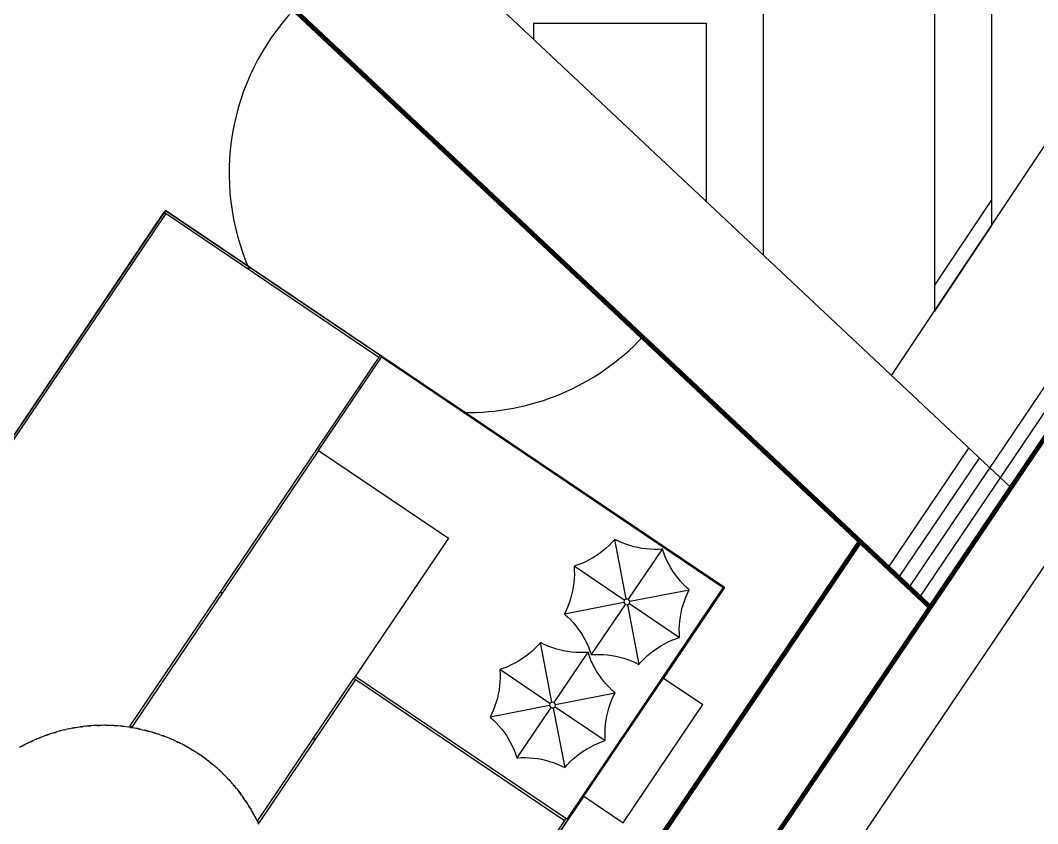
# Model space of a CAD drawing. Header units: millimetres. Extents: x -1966 to 205283, y -140015 to 7000.
# Drawn here: x 23224 to 44648, y -49629 to -32714 of the extents above; entities that cross this region are included whole.
import ezdxf

# ---------------------------------------------------------------- set-up
doc = ezdxf.new("R2010")
doc.units = ezdxf.units.MM
doc.header["$LTSCALE"] = 1000
doc.linetypes.add('DASH', pattern=[0.35, 0.25, -0.1])
doc.linetypes.add('DOTE', pattern=[2.42, 2, -0.2, 0.02, -0.2])
doc.layers.add('总平', color=7, linetype='Continuous')

msp = doc.modelspace()

# ---------------------------------------------------------------- linework, layer by layer
for p in [(24410.8, -28189.6), (42385.6, -45072.8), (42385.6, -45072.8)]:
    msp.add_line(p, (42385.6, -45072.8))
at = {"color": 1, "linetype": 'DOTE', "const_width": 100}
msp.add_lwpolyline([(60882.3, -17676.3), (23351.6, -73265)], dxfattribs=at)
for points in [[(62692.2, -17676.3), (25161.5, -73265)], [(41571.9, -40192.7), (56577, -17676.3)], [(41942.5, -44656.7), (60158.4, -17676.3)], [(42136.9, -44905), (60520.3, -17676.3)], [(19193.2, -23288.8), (42385.6, -45072.8)], [(52836.8, -23288.8), (23575.1, -23288.8), (44086, -42554.2)], [(38863.8, -28377.2), (38863.8, -37649.1)], [(42477, -28377.2), (42477, -38834.5)], [(43677, -28377.2), (43677, -37033.8)], [(34032.1, -32774), (34032.1, -33110.8)], [(34032.1, -32774), (37663.8, -32774)], [(37663.8, -32774), (37663.8, -36522)], [(43677, -36492.9), (42477, -38293.6)], [(41571.9, -40192.7), (43677, -37033.8)], [(43677, -37033.8), (42477, -38834.5)], [(41499.5, -44240.6), (43200, -41722)], [(41721, -44448.7), (43421.5, -41930)], [(42385.6, -45072.8), (44086, -42554.2)], [(32352.7, -59933), (42385.6, -45072.8)]]:
    msp.add_lwpolyline(points)
at = {"color": 1, "linetype": 'DASH', "ltscale": 3, "const_width": 100}
msp.add_lwpolyline([(32352.7, -59933), (1637, -59933), (22928.3, -26797.1), (42385.6, -45072.8)], close=True, dxfattribs=at)
msp.add_lwpolyline([(29939.5, -59933), (40908.9, -43685.8)], dxfattribs=at)
for centre, radius, start, end in [((32656.9, -35935), 5036.6, 136.79347, 203.80348), ((32656.9, -35935), 5036.6, 353.35185, 353.77656), ((32656.9, -35935), 5036.6, 268.83146, 316.79347), ((32656.9, -35935), 5036.6, 242.84269, 243.41592), ((21379.8, -50785.6), 8555.4, 44.57416, 44.91558), ((21379.8, -50785.6), 8555.4, 19.86674, 20.28026)]:
    msp.add_arc(centre, radius, start, end)
at = {"layer": '总平'}
for p, q in [((26280.8, -36714.9), (17221.9, -50145.3)), ((19738.2, -46414.6), (26252.8, -36756.3)), ((19793.7, -46421.9), (26294.3, -36784.3)), ((26280.8, -36714.9), (26252.8, -36756.3)), ((26252.8, -36756.3), (26294.3, -36784.3)), ((26280.8, -36714.9), (30799, -39762.5)), ((38053.1, -44655.4), (26280.8, -36714.9)), ((26294.3, -36784.3), (30771.1, -39803.9)), ((30771.1, -39803.9), (25532.3, -47570.8)), ((29505.7, -41769.3), (30829.3, -39807)), ((30799, -39762.5), (30771.1, -39803.9)), ((30840.5, -39790.5), (30799, -39762.5)), ((30829.3, -39807), (30840.5, -39790.5)), ((38025.4, -44660.8), (30829.3, -39807)), ((30840.5, -39790.5), (38053.1, -44655.4)), ((29505.7, -41769.3), (25573.7, -47598.7)), ((29505.7, -41769.3), (32241.6, -43614.7)), ((32241.6, -43614.7), (30277.1, -46527.1)), ((35725.9, -43659.6), (35682.8, -43708)), ((35725.9, -43659.6), (35725.9, -43659.4)), ((35726.2, -43659.4), (35725.9, -43659.4)), ((35726.2, -43659.4), (35725.9, -43659.6)), ((35740.2, -43643.7), (35726.2, -43659.4)), ((35817.5, -43681.8), (35740.2, -43643.7)), ((35983.4, -44895.3), (35740.2, -43643.7)), ((35896.7, -43716.4), (35817.5, -43681.8)), ((35492.6, -43884.5), (35423.7, -43937.4)), ((35558.8, -43828.6), (35492.6, -43884.5)), ((35622.3, -43769.7), (35558.8, -43828.6)), ((35682.8, -43708), (35622.3, -43769.7)), ((35977.6, -43747.2), (35896.7, -43716.4)), ((36060, -43774.2), (35977.6, -43747.2)), ((36032.2, -44905.2), (36745.2, -43848.2)), ((36143.6, -43797.4), (36060, -43774.2)), ((36228.3, -43816.7), (36143.6, -43797.4)), ((36313.7, -43832.1), (36228.3, -43816.7)), ((36399.8, -43843.4), (36313.7, -43832.1)), ((36486.2, -43850.7), (36399.8, -43843.4)), ((36572.7, -43853.9), (36486.2, -43850.7)), ((36659.1, -43853.1), (36572.7, -43853.9)), ((36723.8, -43849.4), (36659.1, -43853.1)), ((36723.8, -43849.4), (36724, -43849.2)), ((36724.2, -43849.4), (36723.8, -43849.4)), ((36724.2, -43849.4), (36724, -43849.2)), ((36745.2, -43848.2), (36724.2, -43849.4)), ((36772.9, -43929.8), (36745.2, -43848.2)), ((35126, -44115), (35047, -44150.5)), ((35203.4, -44075.9), (35126, -44115)), ((35278.9, -44033.2), (35203.4, -44075.9)), ((35352.4, -43987), (35278.9, -44033.2)), ((35423.7, -43937.4), (35352.4, -43987)), ((36804.5, -44010.2), (36772.9, -43929.8)), ((36839.9, -44089.2), (36804.5, -44010.2)), ((36879, -44166.6), (36839.9, -44089.2)), ((34966.6, -44182), (34884.9, -44209.8)), ((35942, -44922.7), (34884.9, -44209.8)), ((34884.9, -44209.8), (34886.1, -44230.8)), ((34886.1, -44230.8), (34886, -44231)), ((34886.2, -44231.1), (34886, -44231)), ((34886.1, -44230.8), (34886.2, -44231.1)), ((34886.2, -44231.1), (34889.8, -44295.8)), ((34889.8, -44295.8), (34890.7, -44382.2)), ((35047, -44150.5), (34966.6, -44182)), ((36921.7, -44242.1), (36879, -44166.6)), ((36968, -44315.7), (36921.7, -44242.1)), ((37017.5, -44386.9), (36968, -44315.7)), ((34880.1, -44555.1), (34868.8, -44641.2)), ((34887.4, -44468.7), (34880.1, -44555.1)), ((34890.7, -44382.2), (34887.4, -44468.7)), ((37070.4, -44455.8), (37017.5, -44386.9)), ((37126.3, -44522), (37070.4, -44455.8)), ((37185.2, -44585.5), (37126.3, -44522)), ((34737.3, -49535.6), (38025.4, -44660.8)), ((34737.3, -49535.6), (37949.3, -44773.6)), ((34853.5, -44726.7), (34834.2, -44811.3)), ((34868.8, -44641.2), (34853.5, -44726.7)), ((36059.7, -44946.7), (37311.2, -44703.4)), ((38053.1, -44655.4), (36767, -46562.2)), ((36767, -46562.2), (38053.1, -44655.4)), ((37246.9, -44646), (37185.2, -44585.5)), ((37295.3, -44689.2), (37246.9, -44646)), ((37273.1, -44780.7), (37311.2, -44703.4)), ((37295.3, -44689.2), (37295.5, -44689.1)), ((37295.5, -44689.4), (37295.3, -44689.2)), ((37295.5, -44689.4), (37295.5, -44689.1)), ((37311.2, -44703.4), (37295.5, -44689.4)), ((35932, -44971.5), (34680.5, -45214.8)), ((34784, -44977.3), (34753.1, -45058.2)), ((34811, -44895), (34784, -44977.3)), ((34834.2, -44811.3), (34811, -44895)), ((35942, -44922.7), (35932, -44971.5)), ((35932, -44971.5), (35942.5, -44969.4)), ((35932, -44971.5), (35959.5, -45013)), ((35983.4, -44895.3), (35942, -44922.7)), ((35942, -44922.7), (35949.2, -44927.6)), ((36032.2, -44905.2), (35983.4, -44895.3)), ((35983.4, -44895.3), (35985.5, -44905.7)), ((35999.8, -44902.9), (35999.8, -44902.1)), ((36032.2, -44905.2), (36027.8, -44911.7)), ((36059.7, -44946.7), (36032.2, -44905.2)), ((36059.7, -44946.7), (36049.2, -44948.7)), ((36049.7, -44995.4), (36059.7, -44946.7)), ((37180.7, -45023.2), (37207.7, -44940.8)), ((37207.7, -44940.8), (37238.6, -44859.9)), ((37238.6, -44859.9), (37273.1, -44780.7)), ((34718.6, -45137.4), (34680.5, -45214.8)), ((34753.1, -45058.2), (34718.6, -45137.4)), ((35959.5, -45013), (35246.5, -46070)), ((35959.5, -45013), (35963.9, -45006.4)), ((35959.5, -45013), (36008.3, -45022.9)), ((35964.4, -45005.7), (35963.9, -45006.4)), ((35991.9, -45015.2), (35991.9, -45016)), ((36008.3, -45022.9), (36006.4, -45013.2)), ((36008.3, -45022.9), (36049.7, -44995.4)), ((36008.3, -45022.9), (36251.5, -46274.5)), ((36020.5, -45009.7), (36020.9, -45010.4)), ((36049.7, -44995.4), (36042.5, -44990.6)), ((36049.7, -44995.4), (37106.8, -45708.4)), ((37122.9, -45277), (37138.2, -45191.5)), ((37138.2, -45191.5), (37157.5, -45106.8)), ((37157.5, -45106.8), (37180.7, -45023.2)), ((34680.5, -45214.8), (34696.2, -45228.8)), ((34696.2, -45228.8), (34696.2, -45229)), ((34696.2, -45228.8), (34696.4, -45229)), ((34696.4, -45229), (34696.2, -45229)), ((34696.4, -45229), (34744.8, -45272.2)), ((34744.8, -45272.2), (34806.5, -45332.7)), ((34806.5, -45332.7), (34865.4, -45396.1)), ((34865.4, -45396.1), (34921.3, -45462.4)), ((37104.3, -45449.4), (37111.6, -45363)), ((37111.6, -45363), (37122.9, -45277)), ((34921.3, -45462.4), (34974.2, -45531.2)), ((34974.2, -45531.2), (35023.8, -45602.5)), ((35023.8, -45602.5), (35070, -45676)), ((37101, -45535.9), (37104.3, -45449.4)), ((37101.9, -45622.3), (37101, -45535.9)), ((37105.5, -45687.1), (37101.9, -45622.3)), ((34161.6, -45832.7), (34118.4, -45881.1)), ((34161.8, -45832.4), (34161.6, -45832.5)), ((34161.8, -45832.4), (34161.6, -45832.7)), ((34161.6, -45832.7), (34161.6, -45832.5)), ((34175.8, -45816.7), (34161.8, -45832.4)), ((34253.1, -45854.9), (34175.8, -45816.7)), ((34419.1, -47068.3), (34175.8, -45816.7)), ((35070, -45676), (35112.7, -45751.5)), ((35112.7, -45751.5), (35151.8, -45828.9)), ((35151.8, -45828.9), (35187.2, -45907.9)), ((36712.8, -45884.9), (36788.3, -45842.2)), ((36788.3, -45842.2), (36865.7, -45803.1)), ((36865.7, -45803.1), (36944.7, -45767.7)), ((36944.7, -45767.7), (37025.1, -45736.1)), ((37025.1, -45736.1), (37106.8, -45708.4)), ((37105.5, -45687.1), (37105.7, -45687.2)), ((37105.6, -45687.4), (37105.5, -45687.1)), ((37105.6, -45687.4), (37105.7, -45687.2)), ((37106.8, -45708.4), (37105.6, -45687.4)), ((33928.2, -46057.6), (33859.3, -46110.4)), ((33994.4, -46001.6), (33928.2, -46057.6)), ((34057.9, -45942.7), (33994.4, -46001.6)), ((34118.4, -45881.1), (34057.9, -45942.7)), ((34332.3, -45889.4), (34253.1, -45854.9)), ((34413.2, -45920.2), (34332.3, -45889.4)), ((34495.6, -45947.3), (34413.2, -45920.2)), ((34467.8, -47078.2), (35180.8, -46021.2)), ((34579.2, -45970.5), (34495.6, -45947.3)), ((34663.9, -45989.8), (34579.2, -45970.5)), ((34749.4, -46005.1), (34663.9, -45989.8)), ((34835.4, -46016.4), (34749.4, -46005.1)), ((34921.8, -46023.7), (34835.4, -46016.4)), ((35008.3, -46026.9), (34921.8, -46023.7)), ((35094.7, -46026.1), (35008.3, -46026.9)), ((35159.5, -46022.4), (35094.7, -46026.1)), ((35159.5, -46022.4), (35159.6, -46022.3)), ((35159.8, -46022.4), (35159.5, -46022.4)), ((35159.8, -46022.4), (35159.6, -46022.3)), ((35180.8, -46021.2), (35159.8, -46022.4)), ((35208.5, -46102.8), (35180.8, -46021.2)), ((35187.2, -45907.9), (35218.8, -45988.3)), ((35218.8, -45988.3), (35246.5, -46070)), ((36432.9, -46089.6), (36499.1, -46033.6)), ((36499.1, -46033.6), (36568, -45980.8)), ((36568, -45980.8), (36639.3, -45931.2)), ((36639.3, -45931.2), (36712.8, -45884.9)), ((33639, -46249), (33561.7, -46288.1)), ((33714.6, -46206.2), (33639, -46249)), ((33788.1, -46160), (33714.6, -46206.2)), ((33859.3, -46110.4), (33788.1, -46160)), ((35240.1, -46183.3), (35208.5, -46102.8)), ((35275.5, -46262.3), (35240.1, -46183.3)), ((35246.5, -46070), (35267.5, -46068.8)), ((35267.5, -46068.8), (35267.7, -46068.9)), ((35267.5, -46068.8), (35267.9, -46068.8)), ((35267.9, -46068.8), (35267.7, -46068.9)), ((35267.9, -46068.8), (35332.6, -46065.1)), ((35314.6, -46339.7), (35275.5, -46262.3)), ((35332.6, -46065.1), (35419, -46064.3)), ((35419, -46064.3), (35505.5, -46067.5)), ((35505.5, -46067.5), (35591.9, -46074.8)), ((35591.9, -46074.8), (35678, -46086.1)), ((35678, -46086.1), (35763.4, -46101.4)), ((35763.4, -46101.4), (35848.1, -46120.7)), ((35848.1, -46120.7), (35931.7, -46143.9)), ((35931.7, -46143.9), (36014.1, -46171)), ((36014.1, -46171), (36095, -46201.8)), ((36095, -46201.8), (36174.2, -46236.3)), ((36174.2, -46236.3), (36251.5, -46274.5)), ((36251.5, -46274.5), (36265.5, -46258.8)), ((36265.5, -46258.8), (36265.8, -46258.5)), ((36265.5, -46258.8), (36265.8, -46258.7)), ((36265.8, -46258.5), (36308.9, -46210.1)), ((36265.8, -46258.5), (36265.8, -46258.7)), ((36308.9, -46210.1), (36369.4, -46148.4)), ((36369.4, -46148.4), (36432.9, -46089.6)), ((33402.2, -46355.1), (33320.6, -46382.8)), ((34377.6, -47095.8), (33320.6, -46382.8)), ((33320.6, -46382.8), (33321.8, -46403.8)), ((33321.8, -46403.8), (33321.6, -46404)), ((33321.8, -46404.1), (33321.6, -46404)), ((33321.8, -46403.8), (33321.8, -46404.1)), ((33321.8, -46404.1), (33325.5, -46468.9)), ((33325.5, -46468.9), (33326.3, -46555.3)), ((33482.6, -46323.5), (33402.2, -46355.1)), ((33561.7, -46288.1), (33482.6, -46323.5)), ((35357.4, -46415.2), (35314.6, -46339.7)), ((35403.6, -46488.7), (35357.4, -46415.2)), ((35453.2, -46560), (35403.6, -46488.7)), ((28218, -49579.9), (30249.1, -46568.6)), ((28259.4, -49607.8), (30290.6, -46596.5)), ((30277.1, -46527.1), (30249.1, -46568.6)), ((30249.1, -46568.6), (30290.6, -46596.5)), ((34712.4, -49518.8), (30277.1, -46527.1)), ((30290.6, -46596.5), (34684.5, -49560.2)), ((33323.1, -46641.8), (33315.8, -46728.2)), ((33326.3, -46555.3), (33323.1, -46641.8)), ((35089.4, -49049.3), (36767, -46562.2)), ((35506, -46628.8), (35453.2, -46560)), ((35562, -46695.1), (35506, -46628.8)), ((35620.9, -46758.5), (35562, -46695.1)), ((36767, -46562.2), (37596, -47121.4)), ((33289.1, -46899.7), (33269.9, -46984.4)), ((33304.5, -46814.2), (33289.1, -46899.7)), ((33315.8, -46728.2), (33304.5, -46814.2)), ((34495.3, -47119.7), (35746.9, -46876.4)), ((35682.6, -46819), (35620.9, -46758.5)), ((35730.9, -46862.2), (35682.6, -46819)), ((35708.7, -46953.7), (35746.9, -46876.4)), ((35730.9, -46862.2), (35731.1, -46862.2)), ((35731.2, -46862.4), (35730.9, -46862.2)), ((35731.2, -46862.4), (35731.1, -46862.2)), ((35746.9, -46876.4), (35731.2, -46862.4)), ((33246.7, -47068), (33219.6, -47150.4)), ((33269.9, -46984.4), (33246.7, -47068)), ((34377.6, -47095.8), (34367.7, -47144.5)), ((34419.1, -47068.3), (34377.6, -47095.8)), ((34377.6, -47095.8), (34384.8, -47100.6)), ((34467.8, -47078.2), (34419.1, -47068.3)), ((34419.1, -47068.3), (34421.1, -47078.7)), ((34467.8, -47078.2), (34463.4, -47084.8)), ((34495.3, -47119.7), (34467.8, -47078.2)), ((34495.3, -47119.7), (34484.9, -47121.7)), ((34485.4, -47168.5), (34495.3, -47119.7)), ((35616.3, -47196.2), (35643.4, -47113.9)), ((35643.4, -47113.9), (35674.2, -47033)), ((35674.2, -47033), (35708.7, -46953.7)), ((35918.4, -49608.5), (37596, -47121.4)), ((34367.7, -47144.5), (33116.1, -47387.8)), ((33154.2, -47310.5), (33116.1, -47387.8)), ((33188.8, -47231.3), (33154.2, -47310.5)), ((33219.6, -47150.4), (33188.8, -47231.3)), ((34395.1, -47186), (33682.2, -48243)), ((34367.7, -47144.5), (34378.1, -47142.5)), ((34367.7, -47144.5), (34395.1, -47186)), ((34380.9, -47156.8), (34380.2, -47157.1)), ((34400, -47178.8), (34395.1, -47186)), ((34395.1, -47186), (34443.9, -47195.9)), ((34427.6, -47188.3), (34427.5, -47189.1)), ((34443.9, -47195.9), (34442, -47186.3)), ((34443.9, -47195.9), (34485.4, -47168.5)), ((34443.9, -47195.9), (34687.2, -48447.5)), ((34456.2, -47182.7), (34456.5, -47183.4)), ((34485.4, -47168.5), (34478.2, -47163.6)), ((34485.4, -47168.5), (35542.4, -47881.4)), ((35573.8, -47364.5), (35593.1, -47279.9)), ((35593.1, -47279.9), (35616.3, -47196.2)), ((24840.4, -47561.2), (24857.1, -47560.2)), ((24857, -47560.9), (24840.4, -47561.2)), ((24941.3, -47559.1), (24857, -47560.9)), ((24873.6, -47560), (24857, -47560.9)), ((24857.1, -47560.2), (24873.6, -47560)), ((24890.9, -47559.2), (24873.6, -47560)), ((24941.3, -47559.1), (24890.9, -47559.2)), ((24992.7, -47558), (24941.3, -47559.1)), ((25014.8, -47558.6), (24992.7, -47558)), ((25014.8, -47558.6), (25035.6, -47558.4)), ((25027.7, -47559), (25014.8, -47558.6)), ((25048.6, -47558.9), (25027.7, -47559)), ((25112, -47561.2), (25027.7, -47559)), ((25035.6, -47558.4), (25048.6, -47558.9)), ((25062.3, -47558.9), (25048.6, -47558.9)), ((25112, -47561.2), (25062.3, -47558.9)), ((33116.1, -47387.8), (33131.8, -47401.8)), ((33131.8, -47401.8), (33131.9, -47402.1)), ((33131.8, -47401.8), (33132, -47402)), ((33132, -47402), (33131.9, -47402.1)), ((33132, -47402), (33180.4, -47445.2)), ((33180.4, -47445.2), (33242.1, -47505.7)), ((33242.1, -47505.7), (33301, -47569.2)), ((35539.9, -47622.4), (35547.2, -47536)), ((35547.2, -47536), (35558.5, -47450)), ((35558.5, -47450), (35573.8, -47364.5)), ((23770.6, -47769), (23691.5, -47798)), ((23765.4, -47770.8), (23718.9, -47787)), ((23765.4, -47770.8), (23807.5, -47755.1)), ((23770.6, -47769), (23765.4, -47770.8)), ((23815.2, -47752.7), (23770.6, -47769)), ((23807.5, -47755.1), (23815.2, -47752.7)), ((23823.2, -47749.7), (23815.2, -47752.7)), ((23852.3, -47740.6), (23823.2, -47749.7)), ((23931.7, -47715.6), (23852.3, -47740.6)), ((23880.7, -47730.7), (23852.3, -47740.6)), ((23931.7, -47715.6), (23880.7, -47730.7)), ((23932.7, -47715.4), (23931.7, -47715.6)), ((23981.5, -47700), (23932.7, -47715.4)), ((23932.7, -47715.4), (23977.7, -47701)), ((23977.7, -47701), (23981.5, -47700)), ((23985.5, -47698.8), (23981.5, -47700)), ((24015.6, -47690.9), (23985.5, -47698.8)), ((24097, -47669.5), (24015.6, -47690.9)), ((24045, -47682.2), (24015.6, -47690.9)), ((24097, -47669.5), (24045, -47682.2)), ((24149.9, -47655.6), (24097, -47669.5)), ((24150.1, -47655.5), (24149.9, -47655.6)), ((24150.1, -47655.5), (24150.3, -47655.5)), ((24150.3, -47655.5), (24181, -47649)), ((24263.4, -47631.4), (24181, -47649)), ((24211.5, -47641.5), (24181, -47649)), ((24263.4, -47631.4), (24211.5, -47641.5)), ((24316.3, -47620.2), (24263.4, -47631.4)), ((24320.8, -47619.4), (24316.3, -47620.2)), ((24348.3, -47614.9), (24320.8, -47619.4)), ((24320.8, -47619.4), (24325, -47618.5)), ((24325, -47618.5), (24351.6, -47614.3)), ((24431.4, -47601.3), (24348.3, -47614.9)), ((24351.6, -47614.3), (24348.3, -47614.9)), ((24379.7, -47608.8), (24351.6, -47614.3)), ((24431.4, -47601.3), (24379.7, -47608.8)), ((24484.1, -47592.7), (24431.4, -47601.3)), ((24493, -47591.6), (24484.1, -47592.7)), ((24516.9, -47588.9), (24493, -47591.6)), ((24493, -47591.6), (24501.3, -47590.3)), ((24501.3, -47590.3), (24524.7, -47587.7)), ((24600.7, -47579.2), (24516.9, -47588.9)), ((24524.7, -47587.7), (24516.9, -47588.9)), ((24549.2, -47584.2), (24524.7, -47587.7)), ((24600.7, -47579.2), (24549.2, -47584.2)), ((24653, -47573.1), (24600.7, -47579.2)), ((24666.3, -47572.2), (24653, -47573.1)), ((24666.3, -47572.2), (24678.8, -47570.8)), ((24686.6, -47570.8), (24666.3, -47572.2)), ((24678.8, -47570.8), (24698.8, -47569.6)), ((24770.8, -47565.1), (24686.6, -47570.8)), ((24698.8, -47569.6), (24686.6, -47570.8)), ((24719.8, -47567.6), (24698.8, -47569.6)), ((24770.8, -47565.1), (24719.8, -47567.6)), ((24822.7, -47561.6), (24770.8, -47565.1)), ((24840.4, -47561.2), (24822.7, -47561.6)), ((25162.7, -47562.5), (25112, -47561.2)), ((25189.2, -47564.5), (25162.7, -47562.5)), ((25189.2, -47564.5), (25214.1, -47565.5)), ((25198.3, -47565.2), (25189.2, -47564.5)), ((25223.5, -47566.3), (25198.3, -47565.2)), ((25282.4, -47571.4), (25198.3, -47565.2)), ((25214.1, -47565.5), (25223.5, -47566.3)), ((25233.4, -47566.8), (25223.5, -47566.3)), ((25282.4, -47571.4), (25233.4, -47566.8)), ((25332.3, -47575.1), (25282.4, -47571.4)), ((25363.2, -47578.8), (25332.3, -47575.1)), ((25363.2, -47578.8), (25391.9, -47581.4)), ((25368.3, -47579.5), (25363.2, -47578.8)), ((25397.8, -47582.2), (25368.3, -47579.5)), ((25452, -47589.6), (25368.3, -47579.5)), ((25391.9, -47581.4), (25397.8, -47582.2)), ((25404, -47582.8), (25397.8, -47582.2)), ((25452, -47589.6), (25404, -47582.8)), ((25501.1, -47595.6), (25452, -47589.6)), ((25537.6, -47601.8), (25501.1, -47595.6)), ((25532.3, -47570.8), (25527.3, -47578.2)), ((25568.8, -47606.1), (25527.3, -47578.2)), ((25573.7, -47598.7), (25532.3, -47570.8)), ((25537.6, -47601.8), (25568.8, -47606.1)), ((25571.2, -47606.6), (25537.6, -47601.8)), ((25620.7, -47615.9), (25537.6, -47601.8)), ((25573.7, -47598.7), (25568.8, -47606.1)), ((25568.8, -47606.1), (25571.2, -47606.6)), ((25571.2, -47606.6), (25573.7, -47606.9)), ((25595.6, -47611.1), (25573.7, -47606.9)), ((25627.6, -47617.1), (25595.6, -47611.1)), ((25620.7, -47615.9), (25595.6, -47611.1)), ((25627.6, -47617.1), (25620.7, -47615.9)), ((25668.8, -47624.1), (25627.6, -47617.1)), ((25689.9, -47628.7), (25668.8, -47624.1)), ((25715.5, -47633.5), (25689.9, -47628.7)), ((25703.2, -47631.6), (25689.9, -47628.7)), ((25703.2, -47631.6), (25727.2, -47636.2)), ((25705.5, -47632.1), (25703.2, -47631.6)), ((25729.7, -47636.7), (25705.5, -47632.1)), ((25787.9, -47650.2), (25705.5, -47632.1)), ((25727.2, -47636.2), (25715.5, -47633.5)), ((25727.2, -47636.2), (25737.4, -47638.1)), ((25729.7, -47636.7), (25727.2, -47636.2)), ((25739.6, -47638.6), (25729.7, -47636.7)), ((25737.4, -47638.1), (25739.6, -47638.6)), ((25742, -47639.1), (25739.6, -47638.6)), ((25787.9, -47650.2), (25742, -47639.1)), ((25787.9, -47650.2), (25834.9, -47660.4)), ((25846.8, -47663.6), (25834.9, -47660.4)), ((25860.9, -47666.9), (25846.8, -47663.6)), ((25869.7, -47669.8), (25846.8, -47663.6)), ((25884.6, -47673.4), (25860.9, -47666.9)), ((25869.7, -47669.8), (25884.6, -47673.4)), ((25871.8, -47670.4), (25869.7, -47669.8)), ((25887, -47674), (25871.8, -47670.4)), ((25953.3, -47692.3), (25871.8, -47670.4)), ((25884.6, -47673.4), (25904.2, -47678.1)), ((25887, -47674), (25884.6, -47673.4)), ((25906.4, -47678.7), (25887, -47674)), ((25904.2, -47678.1), (25906.4, -47678.7)), ((25908.5, -47679.2), (25906.4, -47678.7)), ((25947.7, -47690.7), (25908.5, -47679.2)), ((25974, -47697.9), (25947.7, -47690.7)), ((25953.3, -47692.3), (25947.7, -47690.7)), ((25974, -47697.9), (25953.3, -47692.3)), ((25999.1, -47704.6), (25974, -47697.9)), ((26001.7, -47705.4), (25999.1, -47704.6)), ((26004.8, -47706.3), (26001.7, -47705.4)), ((26034.2, -47715.8), (26001.7, -47705.4)), ((26040.6, -47717.7), (26004.8, -47706.3)), ((26034.2, -47715.8), (26040.6, -47717.7)), ((26036.2, -47716.5), (26034.2, -47715.8)), ((26043, -47718.5), (26036.2, -47716.5)), ((26116.5, -47742.2), (26036.2, -47716.5)), ((26040.6, -47717.7), (26069, -47726)), ((26043, -47718.5), (26040.6, -47717.7)), ((26071, -47726.6), (26043, -47718.5)), ((26069, -47726), (26071, -47726.6)), ((26073, -47727.2), (26071, -47726.6)), ((26104.9, -47738.2), (26073, -47727.2)), ((26147, -47751.6), (26104.9, -47738.2)), ((26116.5, -47742.2), (26104.9, -47738.2)), ((26154.5, -47754.4), (26116.5, -47742.2)), ((26154.5, -47754.4), (26147, -47751.6)), ((26161, -47756.5), (26154.5, -47754.4)), ((26196.3, -47769.6), (26161, -47756.5)), ((26196.3, -47769.6), (26231.3, -47781.6)), ((26198.1, -47770.3), (26196.3, -47769.6)), ((26233.1, -47782.4), (26198.1, -47770.3)), ((26277.2, -47799.8), (26198.1, -47770.3)), ((33301, -47569.2), (33357, -47635.4)), ((33357, -47635.4), (33409.8, -47704.3)), ((33409.8, -47704.3), (33459.4, -47775.5)), ((35536.7, -47709), (35539.9, -47622.4)), ((35537.5, -47795.4), (35536.7, -47709)), ((23302.3, -47975.1), (23228.2, -48014.9)), ((23285.3, -47983.9), (23252, -48001.1)), ((23285.3, -47983.9), (23315.9, -47966.9)), ((23302.3, -47975.1), (23285.3, -47983.9)), ((23334.2, -47957.9), (23302.3, -47975.1)), ((23315.9, -47966.9), (23334.2, -47957.9)), ((23353.4, -47947.6), (23334.2, -47957.9)), ((23379.1, -47935.3), (23353.4, -47947.6)), ((23455.1, -47899), (23379.1, -47935.3)), ((23404.2, -47922.4), (23379.1, -47935.3)), ((23441.8, -47905.1), (23404.2, -47922.4)), ((23441.8, -47905.1), (23476.2, -47888.2)), ((23455.1, -47899), (23441.8, -47905.1)), ((23491.2, -47881.8), (23455.1, -47899)), ((23476.2, -47888.2), (23491.2, -47881.8)), ((23506.8, -47874.3), (23491.2, -47881.8)), ((23533.7, -47863), (23506.8, -47874.3)), ((23611.3, -47830.3), (23533.7, -47863)), ((23559.9, -47850.9), (23533.7, -47863)), ((23601.9, -47834), (23559.9, -47850.9)), ((23601.9, -47834), (23640.2, -47817.6)), ((23611.3, -47830.3), (23601.9, -47834)), ((23651.6, -47813.3), (23611.3, -47830.3)), ((23640.2, -47817.6), (23651.6, -47813.3)), ((23663.6, -47808.3), (23651.6, -47813.3)), ((23691.5, -47798), (23663.6, -47808.3)), ((23718.9, -47787), (23691.5, -47798)), ((26231.3, -47781.6), (26233.1, -47782.4)), ((26235, -47783), (26233.1, -47782.4)), ((26258.2, -47792.2), (26235, -47783)), ((26287.1, -47802.8), (26258.2, -47792.2)), ((26277.2, -47799.8), (26258.2, -47792.2)), ((26305, -47810.2), (26277.2, -47799.8)), ((26305, -47810.2), (26287.1, -47802.8)), ((26320.4, -47815.9), (26305, -47810.2)), ((26355.7, -47831), (26320.4, -47815.9)), ((26355.7, -47831), (26390.8, -47845)), ((26357.4, -47831.8), (26355.7, -47831)), ((26392.5, -47845.8), (26357.4, -47831.8)), ((26434.9, -47865), (26357.4, -47831.8)), ((26390.8, -47845), (26392.5, -47845.8)), ((26394.2, -47846.4), (26392.5, -47845.8)), ((26408.1, -47852.8), (26394.2, -47846.4)), ((26425, -47859.8), (26408.1, -47852.8)), ((26434.9, -47865), (26408.1, -47852.8)), ((26453.3, -47872.8), (26425, -47859.8)), ((26453.3, -47872.8), (26434.9, -47865)), ((26476.7, -47882.8), (26453.3, -47872.8)), ((26511.9, -47899.9), (26476.7, -47882.8)), ((26511.9, -47899.9), (26512, -47900)), ((26512, -47900), (26547, -47915.9)), ((26513.5, -47900.7), (26512, -47900)), ((26589.4, -47937.5), (26513.5, -47900.7)), ((26513.5, -47900.7), (26548.6, -47916.7)), ((26547, -47915.9), (26548.6, -47916.7)), ((26550.2, -47917.4), (26548.6, -47916.7)), ((26554.9, -47919.8), (26550.2, -47917.4)), ((26560.5, -47922.4), (26554.9, -47919.8)), ((26589.4, -47937.5), (26554.9, -47919.8)), ((26599.3, -47942.3), (26560.5, -47922.4)), ((26599.3, -47942.3), (26589.4, -47937.5)), ((26629.7, -47957.1), (26599.3, -47942.3)), ((26657.5, -47972.2), (26629.7, -47957.1)), ((26693.2, -47990.6), (26657.5, -47972.2)), ((26666.1, -47976.9), (26657.5, -47972.2)), ((26698.2, -47993.4), (26666.1, -47976.9)), ((26666.1, -47976.9), (26696.7, -47992.5)), ((26740.3, -48017.3), (26666.1, -47976.9)), ((33459.4, -47775.5), (33505.6, -47849)), ((33505.6, -47849), (33548.3, -47924.6)), ((33548.3, -47924.6), (33587.5, -48002)), ((35224, -48015.3), (35301.3, -47976.1)), ((35301.3, -47976.1), (35380.3, -47940.7)), ((35380.3, -47940.7), (35460.8, -47909.1)), ((35460.8, -47909.1), (35542.4, -47881.4)), ((35541.2, -47860.1), (35537.5, -47795.4)), ((35541.2, -47860.1), (35541.4, -47860.2)), ((35541.2, -47860.4), (35541.2, -47860.1)), ((35541.2, -47860.4), (35541.4, -47860.2)), ((35542.4, -47881.4), (35541.2, -47860.4)), ((23228.2, -48014.9), (23203.6, -48028.1)), ((23252, -48001.1), (23228.2, -48014.9)), ((26696.7, -47992.5), (26693.2, -47990.6)), ((26698.2, -47993.4), (26696.7, -47992.5)), ((26696.7, -47992.5), (26699.8, -47994.1)), ((26701.1, -47994.9), (26698.2, -47993.4)), ((26699.8, -47994.1), (26701.1, -47994.9)), ((26702.6, -47995.6), (26701.1, -47994.9)), ((26732.1, -48012.6), (26702.6, -47995.6)), ((26743.2, -48018.9), (26732.1, -48012.6)), ((26740.3, -48017.3), (26732.1, -48012.6)), ((26743.2, -48018.9), (26740.3, -48017.3)), ((26779, -48038.4), (26743.2, -48018.9)), ((26798.7, -48050.4), (26779, -48038.4)), ((26823, -48064.2), (26798.7, -48050.4)), ((26815.1, -48060.3), (26798.7, -48050.4)), ((26838.1, -48073.6), (26815.1, -48060.3)), ((26815.1, -48060.3), (26836.7, -48072.8)), ((26887.2, -48104.2), (26815.1, -48060.3)), ((26836.7, -48072.8), (26823, -48064.2)), ((26838.1, -48073.6), (26836.7, -48072.8)), ((26836.7, -48072.8), (26848.6, -48079.5)), ((26849.8, -48080.3), (26838.1, -48073.6)), ((26848.6, -48079.5), (26849.8, -48080.3)), ((26851.1, -48081.1), (26849.8, -48080.3)), ((26887.2, -48104.2), (26851.1, -48081.1)), ((26924.3, -48126.8), (26887.2, -48104.2)), ((26941.5, -48138.1), (26924.3, -48126.8)), ((26949.6, -48143.1), (26941.5, -48138.1)), ((26960.6, -48150.6), (26941.5, -48138.1)), ((26960.6, -48150.6), (26949.6, -48143.1)), ((26991.1, -48170.7), (26960.6, -48150.6)), ((26991.1, -48170.7), (26993.1, -48172)), ((26993.1, -48172), (26993.9, -48172.5)), ((26995.4, -48173.5), (26993.9, -48172.5)), ((27065.3, -48221.9), (26995.4, -48173.5)), ((33587.5, -48002), (33622.9, -48081)), ((33622.9, -48081), (33654.5, -48161.4)), ((33654.5, -48161.4), (33682.2, -48243)), ((34934.8, -48206.7), (35003.6, -48153.8)), ((35003.6, -48153.8), (35074.9, -48104.2)), ((35074.9, -48104.2), (35148.4, -48058)), ((35148.4, -48058), (35224, -48015.3)), ((27068.8, -48224.4), (27065.3, -48221.9)), ((27072.9, -48227.2), (27068.8, -48224.4)), ((27100.2, -48247.9), (27068.8, -48224.4)), ((27106.7, -48252.4), (27072.9, -48227.2)), ((27100.2, -48247.9), (27106.7, -48252.4)), ((27167.9, -48298.3), (27100.2, -48247.9)), ((27107.9, -48253.3), (27106.7, -48252.4)), ((27107.9, -48253.3), (27133.1, -48271.2)), ((27134.1, -48271.9), (27107.9, -48253.3)), ((27133.1, -48271.2), (27134.1, -48271.9)), ((27135.1, -48272.7), (27134.1, -48271.9)), ((27160, -48292.1), (27135.1, -48272.7)), ((27192.5, -48316.4), (27160, -48292.1)), ((27167.9, -48298.3), (27160, -48292.1)), ((27197.3, -48320.3), (27167.9, -48298.3)), ((27197.3, -48320.3), (27192.5, -48316.4)), ((27201.7, -48323.5), (27197.3, -48320.3)), ((27201.7, -48323.5), (27235.7, -48351.5)), ((27235.7, -48351.5), (27236.8, -48352.3)), ((27301, -48405.1), (27235.7, -48351.5)), ((27236.8, -48352.3), (27238, -48353.3)), ((27238, -48353.3), (27268.3, -48376.9)), ((27269.1, -48377.7), (27238, -48353.3)), ((27268.3, -48376.9), (27269.1, -48377.7)), ((27270, -48378.4), (27269.1, -48377.7)), ((27287, -48393.1), (27270, -48378.4)), ((27308.4, -48410.4), (27287, -48393.1)), ((27301, -48405.1), (27287, -48393.1)), ((27317.9, -48419), (27301, -48405.1)), ((27318, -48418.9), (27308.4, -48410.4)), ((33682.2, -48243), (33703.2, -48241.8)), ((33703.2, -48241.8), (33703.4, -48242)), ((33703.2, -48241.8), (33703.5, -48241.8)), ((33703.5, -48241.8), (33703.4, -48242)), ((33703.5, -48241.8), (33768.2, -48238.1)), ((33768.2, -48238.1), (33854.6, -48237.3)), ((33854.6, -48237.3), (33941.2, -48240.5)), ((33941.2, -48240.5), (34027.6, -48247.8)), ((34027.6, -48247.8), (34113.6, -48259.1)), ((34113.6, -48259.1), (34199.1, -48274.5)), ((34199.1, -48274.5), (34283.7, -48293.8)), ((34283.7, -48293.8), (34367.4, -48317)), ((34367.4, -48317), (34449.7, -48344)), ((34449.7, -48344), (34530.6, -48374.8)), ((34530.6, -48374.8), (34609.9, -48409.4)), ((34609.9, -48409.4), (34687.2, -48447.5)), ((34701.4, -48431.6), (34744.6, -48383.2)), ((34744.6, -48383.2), (34805.1, -48321.5)), ((34805.1, -48321.5), (34868.5, -48262.6)), ((34868.5, -48262.6), (34934.8, -48206.7)), ((27318, -48418.9), (27317.9, -48419)), ((27321.5, -48422), (27317.9, -48419)), ((27321.5, -48422), (27318, -48418.9)), ((27333, -48431.5), (27321.5, -48422)), ((27366.3, -48461.5), (27333, -48431.5)), ((27366.8, -48461.9), (27366.3, -48461.5)), ((27366.8, -48461.9), (27398.2, -48489)), ((27398.9, -48489.7), (27366.8, -48461.9)), ((27428.9, -48518.1), (27366.8, -48461.9)), ((27398.2, -48489), (27398.9, -48489.7)), ((27399.6, -48490.4), (27398.9, -48489.7)), ((27408.9, -48499.2), (27399.6, -48490.4)), ((27420.2, -48509.1), (27408.9, -48499.2)), ((27428.9, -48518.1), (27408.9, -48499.2)), ((27441.4, -48529.4), (27420.2, -48509.1)), ((27441.4, -48529.4), (27428.9, -48518.1)), ((27459.2, -48545.5), (27441.4, -48529.4)), ((27487.6, -48573.8), (27459.2, -48545.5)), ((27502.1, -48587.7), (27487.6, -48573.8)), ((27491.4, -48577.6), (27487.6, -48573.8)), ((27491.4, -48577.6), (27502.1, -48587.7)), ((27551.3, -48637.1), (27491.4, -48577.6)), ((27506.1, -48591.6), (27502.1, -48587.7)), ((27506.1, -48591.6), (27522.6, -48607.2)), ((27522.6, -48607.2), (27523.2, -48607.8)), ((27523.8, -48608.4), (27523.2, -48607.8)), ((27525.7, -48610.3), (27523.8, -48608.4)), ((27527.9, -48612.4), (27525.7, -48610.3)), ((27551.3, -48637.1), (27525.7, -48610.3)), ((27556.7, -48642.5), (27527.9, -48612.4)), ((34687.2, -48447.5), (34701.2, -48431.8)), ((34701.2, -48431.8), (34701.4, -48431.6)), ((34701.2, -48431.8), (34701.4, -48431.8)), ((34701.4, -48431.6), (34701.4, -48431.8)), ((27556.7, -48642.5), (27551.3, -48637.1)), ((27579.8, -48665.4), (27556.7, -48642.5)), ((27602, -48689.7), (27579.8, -48665.4)), ((27631.2, -48720.1), (27602, -48689.7)), ((27610.9, -48699.4), (27602, -48689.7)), ((27610.9, -48699.4), (27636.5, -48726.1)), ((27667.9, -48761.7), (27610.9, -48699.4)), ((27636.5, -48726.1), (27631.2, -48720.1)), ((27637, -48726.7), (27636.5, -48726.1)), ((27637, -48726.7), (27641.3, -48731.1)), ((27641.3, -48731.1), (27641.8, -48731.7)), ((27642.3, -48732.2), (27641.8, -48731.7)), ((27667.9, -48761.7), (27642.3, -48732.2)), ((27694.6, -48790.9), (27667.9, -48761.7)), ((27710.2, -48809.6), (27694.6, -48790.9)), ((27729.9, -48832), (27710.2, -48809.6)), ((27724.5, -48826.8), (27710.2, -48809.6)), ((27724.5, -48826.8), (27742.8, -48847.8)), ((27778.5, -48891.7), (27724.5, -48826.8)), ((27742.8, -48847.8), (27729.9, -48832)), ((27743.2, -48848.3), (27742.8, -48847.8)), ((27743.2, -48848.3), (27753.9, -48860.6)), ((27753.9, -48860.6), (27754.3, -48861.1)), ((27754.7, -48861.5), (27754.3, -48861.1)), ((27778.5, -48891.7), (27754.7, -48861.5)), ((27778.5, -48891.7), (27803.4, -48921.6)), ((27812.6, -48933.8), (27803.4, -48921.6)), ((27824, -48947.8), (27812.6, -48933.8)), ((27812.6, -48933.8), (27831.9, -48959.4)), ((27843.7, -48974.3), (27824, -48947.8)), ((27831.9, -48959.4), (27843.7, -48974.3)), ((27882.6, -49026.5), (27831.9, -48959.4)), ((27844.1, -48974.9), (27843.7, -48974.3)), ((27844.1, -48974.9), (27860.2, -48995.3)), ((27860.8, -48996.1), (27860.2, -48995.3)), ((27882.6, -49026.5), (27860.8, -48996.1)), ((27882.7, -49026.7), (27882.6, -49026.5)), ((27882.8, -49026.8), (27882.7, -49026.7)), ((27882.8, -49026.8), (27905.8, -49057.3)), ((27909.1, -49062.1), (27905.8, -49057.3)), ((32350.6, -53109.8), (35089.4, -49049.3)), ((35089.4, -49049.3), (34753.9, -49546.8)), ((35089.4, -49049.3), (35918.4, -49608.5)), ((27913.1, -49067.5), (27909.1, -49062.1)), ((27933, -49097), (27909.1, -49062.1)), ((27939.4, -49106.1), (27913.1, -49067.5)), ((27939.4, -49106.1), (27933, -49097)), ((27980.6, -49166.7), (27933, -49097)), ((27939.8, -49106.6), (27939.4, -49106.1)), ((27960, -49134.9), (27939.8, -49106.6)), ((27960.4, -49135.5), (27960, -49134.9)), ((27976.3, -49160.1), (27960.4, -49135.5)), ((27976.4, -49160.2), (27976.3, -49160.1)), ((27997.2, -49190.7), (27976.4, -49160.2)), ((27980.6, -49166.7), (27976.4, -49160.2)), ((27980.6, -49166.7), (27999.6, -49194.5)), ((27999.6, -49194.5), (27997.2, -49190.7)), ((28001.8, -49197.7), (27999.6, -49194.5)), ((28018.2, -49224.4), (28001.8, -49197.7)), ((28030.2, -49243.7), (28018.2, -49224.4)), ((28027.3, -49239.2), (28018.2, -49224.4)), ((28030.2, -49243.7), (28027.3, -49239.2)), ((28071.6, -49311), (28027.3, -49239.2)), ((28030.5, -49244.2), (28030.2, -49243.7)), ((28053, -49279), (28030.5, -49244.2)), ((28053.3, -49279.5), (28053, -49279)), ((28063.3, -49296.8), (28053.3, -49279.5)), ((28076.2, -49317.4), (28063.3, -49296.8)), ((28071.6, -49311), (28063.3, -49296.8)), ((28071.6, -49311), (28083.9, -49331.1)), ((28083.9, -49331.1), (28076.2, -49317.4)), ((28091, -49342.5), (28083.9, -49331.1)), ((28112.4, -49381.2), (28091, -49342.5)), ((28117.7, -49390.6), (28112.4, -49381.2)), ((28114.9, -49385.7), (28112.4, -49381.2)), ((28117.7, -49390.6), (28114.9, -49385.7)), ((28155.7, -49459.5), (28114.9, -49385.7)), ((28118, -49391), (28117.7, -49390.6)), ((28139.1, -49427.5), (28118, -49391)), ((28139.2, -49427.7), (28139.1, -49427.5)), ((28143.9, -49436.8), (28139.2, -49427.7)), ((28149.8, -49447.2), (28143.9, -49436.8)), ((28155.7, -49459.5), (28143.9, -49436.8)), ((28162.3, -49471.5), (28149.8, -49447.2)), ((28162.3, -49471.5), (28155.7, -49459.5)), ((28173.2, -49491.3), (28162.3, -49471.5)), ((28191.4, -49528.2), (28173.2, -49491.3)), ((28218, -49579.9), (28191.4, -49528.2)), ((28195.4, -49536.2), (28191.4, -49528.2)), ((28218, -49579.9), (28195.4, -49536.2)), ((28232.6, -49611.9), (28195.4, -49536.2)), ((28218, -49579.9), (28259.4, -49607.8)), ((28218, -49579.9), (28233.7, -49614)), ((28232.6, -49611.9), (28218, -49579.9)), ((28233.7, -49614), (28232.6, -49611.9)), ((28248.4, -49643.9), (28233.7, -49614)), ((34684.5, -49560.2), (31770.7, -53880)), ((34753.9, -49546.8), (32350.6, -53109.8)), ((34712.4, -49518.8), (34684.5, -49560.2)), ((34737.3, -49535.6), (34712.4, -49518.8)), ((34753.9, -49546.8), (34737.3, -49535.6))]:
    msp.add_line(p, q, dxfattribs=at)

doc.saveas('drawing.dxf')
